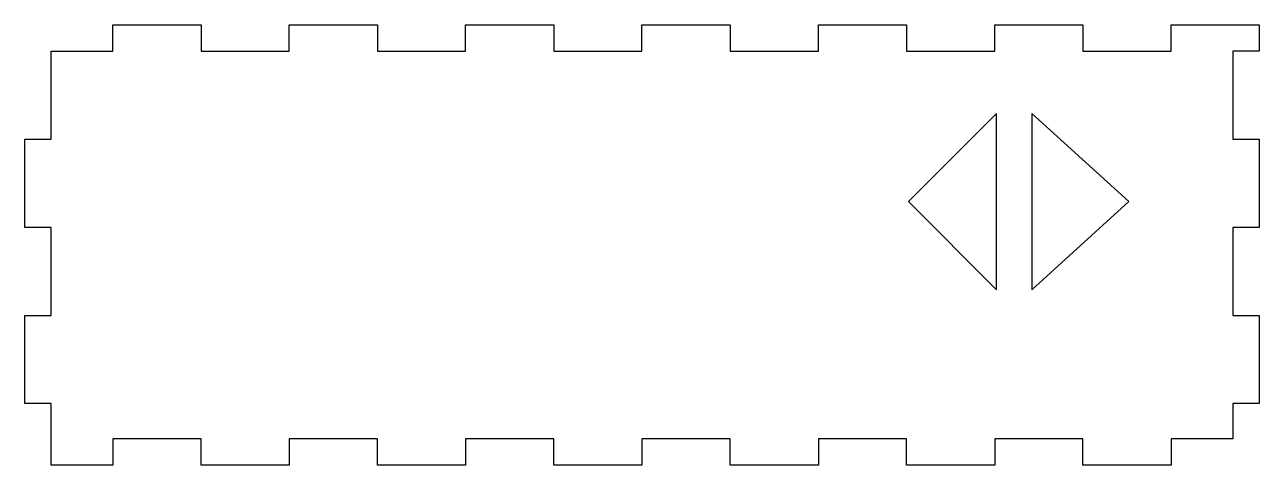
# Model space of a CAD drawing. Header units: millimetres. Extents: x -117 to 23, y -20 to 30.
import ezdxf

# ---------------------------------------------------------------- set-up
doc = ezdxf.new("R2010")
doc.units = ezdxf.units.MM
doc.layers.get('0').update_dxf_attribs({"linetype": 'CONTINUOUS'})

msp = doc.modelspace()

# ---------------------------------------------------------------- linework, layer by layer
for points in [[(20.31, -13.15), (20.31, -17.15), (13.31, -17.15), (13.31, -20.15), (3.31, -20.15), (3.31, -17.15), (-6.69, -17.15), (-6.69, -20.15), (-16.69, -20.15), (-16.69, -17.15), (-26.69, -17.15), (-26.69, -20.15), (-36.69, -20.15), (-36.69, -17.15), (-46.69, -17.15), (-46.69, -20.15), (-56.69, -20.15), (-56.69, -17.15), (-66.69, -17.15), (-66.69, -20.15), (-76.69, -20.15), (-76.69, -17.15), (-86.69, -17.15), (-86.69, -20.15), (-96.69, -20.15), (-96.69, -17.15), (-106.69, -17.15), (-106.69, -20.15), (-113.69, -20.15), (-113.69, -13.15), (-116.69, -13.15), (-116.69, -3.15), (-113.69, -3.15), (-113.69, 6.85), (-116.69, 6.85), (-116.69, 16.85), (-113.69, 16.85), (-113.69, 26.85), (-106.69, 26.85), (-106.69, 29.85), (-96.69, 29.85), (-96.69, 26.85), (-86.69, 26.85), (-86.69, 29.85), (-76.69, 29.85), (-76.69, 26.85), (-66.69, 26.85), (-66.69, 29.85), (-56.69, 29.85), (-56.69, 26.85), (-46.69, 26.85), (-46.69, 29.85), (-36.69, 29.85), (-36.69, 26.85), (-26.69, 26.85), (-26.69, 29.85), (-16.69, 29.85), (-16.69, 26.85), (-6.69, 26.85), (-6.69, 29.85), (3.31, 29.85), (3.31, 26.85), (13.31, 26.85), (13.31, 29.85), (23.31, 29.85), (23.31, 26.85), (20.31, 26.85), (20.31, 16.85), (23.31, 16.85), (23.31, 6.85), (20.31, 6.85), (20.31, -3.15), (23.31, -3.15), (23.31, -13.15)], [(-6.48, 19.77), (-16.48, 9.77), (-6.48, -0.23)], [(-2.48, -0.23), (8.52, 9.77), (-2.48, 19.77)]]:
    msp.add_lwpolyline(points, close=True)

doc.saveas('drawing.dxf')
